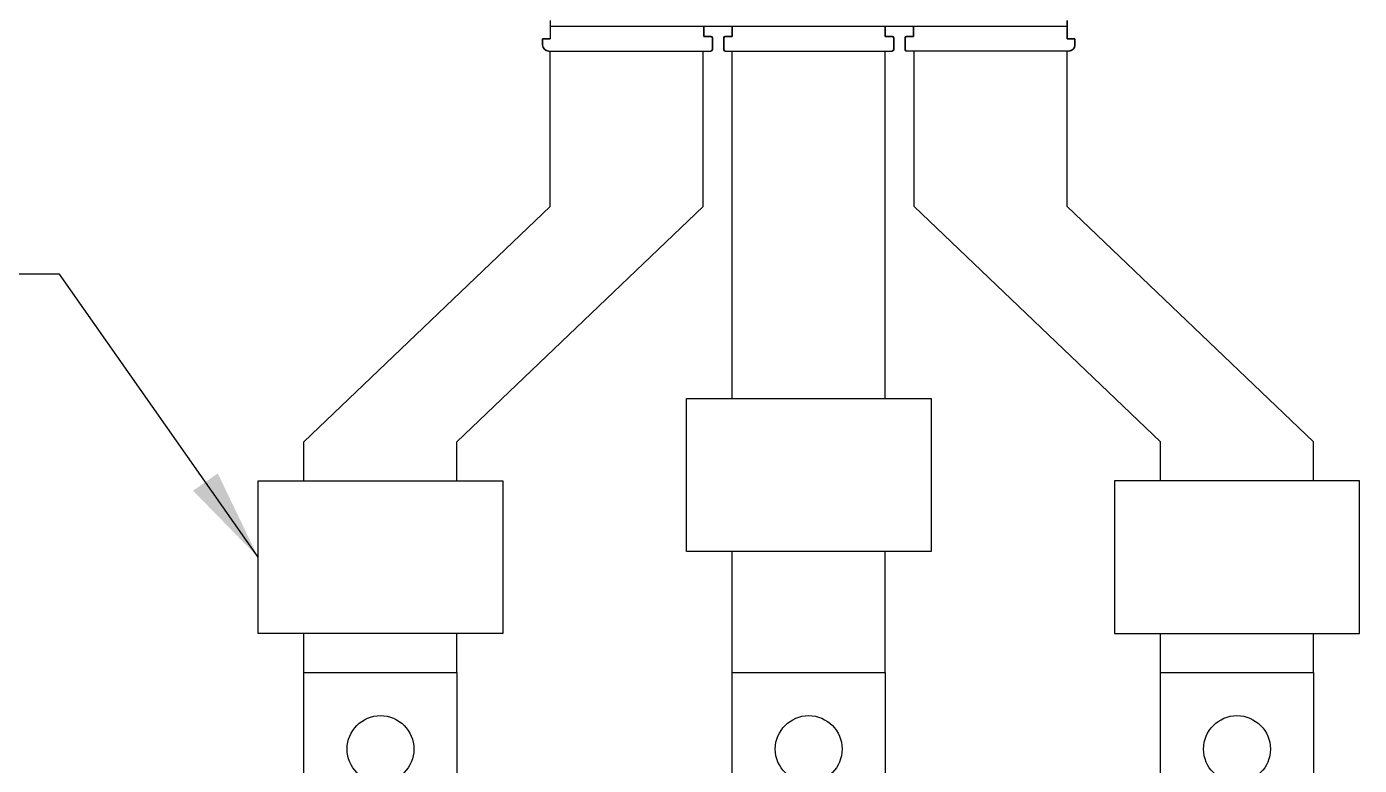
# Model space of a CAD drawing. Header units: millimetres. Extents: x 0 to 840, y -1485 to 297.
# Drawn here: x 70.46 to 92.24, y -410.41 to -398.33 of the extents above; entities that cross this region are included whole.
import ezdxf

# ---------------------------------------------------------------- set-up
doc = ezdxf.new("R2010")
doc.units = ezdxf.units.MM
doc.layers.add('L_COTAS', color=2, linetype='Continuous')
doc.styles.add('TEXTOS', font='ariali.ttf')
doc.dimstyles.new('FLECHA_ESC50', dxfattribs={"dimscale": 0.05, "dimtxt": 1.8, "dimasz": 2, "dimexe": 2, "dimexo": 4, "dimgap": 1, "dimtad": 1, "dimzin": 4, "dimdsep": 46, "dimtxsty": 'TEXTOS', "dimcen": 0, "dimclrd": 256, "dimclre": 256, "dimclrt": 2, "dimadec": 0, "dimazin": 0, "dimtfac": 1, "dimtdec": 4, "dimtmove": 1, "dimatfit": 3, "dimfxl": 1, "dimtvp": 1, "dimtolj": 1, "dimtzin": 0, "dimarcsym": 0})

# ---------------------------------------------------------------- blocks, each defined once
blk = doc.blocks.new('XT2_3P ABB')
for p, q in [((-4.225, 0.5), (-4.225, 0.2)), ((4.225, 0.4), (-4.225, 0.4)), ((-4.25, 0), (-1.599, 0)), ((4.25, 0), (1.599, 0)), ((-1.365, 0), (1.365, 0))]:
    blk.add_line(p, q)
at = {"lineweight": 35, "ltscale": 0.075}
blk.add_line((4.225, 0.5), (4.225, 0.2), dxfattribs=at)
at = {"lineweight": 35, "ltscale": 0.025}
for p, q in [((4.225, 0.5), (4.225, 0.4)), ((-4.35, 0.2), (-4.25, 0.2)), ((-4.35, 0.2), (-4.35, 0.1)), ((4.35, 0.2), (4.25, 0.2)), ((4.35, 0.2), (4.35, 0.1))]:
    blk.add_line(p, q, dxfattribs=at)
at = {"color": 7, "lineweight": 35, "ltscale": 0.04}
for p, q in [((-1.714, 0.24), (-1.714, 0.4)), ((-1.25, 0.24), (-1.25, 0.4)), ((1.25, 0.24), (1.25, 0.4)), ((1.714, 0.24), (1.714, 0.4))]:
    blk.add_line(p, q, dxfattribs=at)
at = {"color": 7, "lineweight": 35, "ltscale": 0.02875}
for p, q in [((-1.599, 0.24), (-1.714, 0.24)), ((-1.365, 0.24), (-1.25, 0.24)), ((1.365, 0.24), (1.25, 0.24)), ((1.599, 0.24), (1.714, 0.24))]:
    blk.add_line(p, q, dxfattribs=at)
at = {"lineweight": 35, "ltscale": 0.05}
blk.add_line((4.225, 0.4), (4.225, 0.2), dxfattribs=at)
at = {"lineweight": 35, "ltscale": 0.03125}
for p, q in [((-4.225, 0.2), (-4.35, 0.2)), ((4.225, 0.2), (4.35, 0.2))]:
    blk.add_line(p, q, dxfattribs=at)
at = {"lineweight": 35, "ltscale": 0.00625}
for p, q in [((-4.225, 0.2), (-4.25, 0.2)), ((4.225, 0.2), (4.25, 0.2))]:
    blk.add_line(p, q, dxfattribs=at)
at = {"color": 7, "lineweight": 35, "ltscale": 0.0475}
for p, q in [((-1.574, 0.025), (-1.574, 0.215)), ((-1.39, 0.215), (-1.39, 0.025)), ((1.39, 0.025), (1.39, 0.215)), ((1.574, 0.025), (1.574, 0.215))]:
    blk.add_line(p, q, dxfattribs=at)
at = {"color": 7, "lineweight": 35}
for centre, start, end in [((-1.599, 0.215), 0, 90), ((-1.365, 0.215), 90, 180), ((1.365, 0.215), 0, 90), ((1.599, 0.215), 90, 180), ((-1.599, 0.025), 270, 0), ((-1.365, 0.025), 180, 270), ((1.365, 0.025), 270, 0), ((1.599, 0.025), 180, 270)]:
    blk.add_arc(centre, 0.025, start, end, dxfattribs=at)
at = {"lineweight": 35}
for centre, start, end in [((-4.25, 0.1), 180, 270), ((-4.25, 0.1), 180, 270), ((4.25, 0.1), 270, 0), ((4.25, 0.1), 270, 0)]:
    blk.add_arc(centre, 0.1, start, end, dxfattribs=at)
blk = doc.blocks.new('Barra 25x5mm')
at = {"color": 6}
for points in [[(-5.75, 0), (-8.25, 0), (-8.25, 2.5), (-5.75, 2.5)], [(1.25, 0), (-1.25, 0), (-1.25, 2.5), (1.25, 2.5)], [(8.25, 0), (5.75, 0), (5.75, 2.5), (8.25, 2.5)]]:
    blk.add_lwpolyline(points, close=True, dxfattribs=at)
for centre in [(-7, 1.25), (0, 1.25), (7, 1.25)]:
    blk.add_circle(centre, 0.546)

msp = doc.modelspace()

# ---------------------------------------------------------------- linework, layer by layer
at = {"color": 6}
for p, q in [((79.0131, -401.2701), (79.0131, -398.7301)), ((81.5131, -401.2701), (81.5131, -398.7301)), ((81.9881, -404.4087), (81.9881, -398.7301)), ((84.4881, -404.4087), (84.4881, -398.7301)), ((84.9631, -401.2701), (84.9631, -398.7301)), ((87.4631, -401.2701), (87.4631, -398.7301)), ((74.9881, -405.117), (79.0131, -401.2701)), ((77.4881, -405.117), (81.5131, -401.2701)), ((88.9881, -405.117), (84.9631, -401.2701)), ((91.4881, -405.117), (87.4631, -401.2701)), ((74.9881, -405.7536), (74.9881, -405.117)), ((77.4881, -405.7536), (77.4881, -405.117)), ((88.9881, -405.7536), (88.9881, -405.117)), ((91.4881, -405.7536), (91.4881, -405.117)), ((81.9881, -408.8901), (81.9881, -406.9087)), ((84.4881, -408.8901), (84.4881, -406.9087)), ((74.9881, -408.8901), (74.9881, -408.2536)), ((77.4881, -408.8901), (77.4881, -408.2536)), ((88.9881, -408.8901), (88.9881, -408.2536)), ((91.4881, -408.8901), (91.4881, -408.2536))]:
    msp.add_line(p, q, dxfattribs=at)
at = {"color": 2}
for points in [[(81.2381, -404.4087), (85.2381, -404.4087), (85.2381, -406.9087), (81.2381, -406.9087)], [(74.2381, -405.7536), (78.2381, -405.7536), (78.2381, -408.2536), (74.2381, -408.2536)], [(92.2381, -405.7536), (88.2381, -405.7536), (88.2381, -408.2536), (92.2381, -408.2536)]]:
    msp.add_lwpolyline(points, close=True, dxfattribs=at)

# ---------------------------------------------------------------- block references
for name, p in [('XT2_3P ABB', (83.2381, -398.7301)), ('Barra 25x5mm', (83.2381, -411.3901))]:
    msp.add_blockref(name, p)

# ---------------------------------------------------------------- leaders
at = {"layer": 'L_COTAS'}
msp.add_leader([(74.2381, -407.0036), (70.9934, -402.3756), (58.0826, -402.3756)], dimstyle='FLECHA_ESC50', override={"dimasz": 30, "dimgap": 1, "dimtad": 1}, dxfattribs=at)

doc.saveas('drawing.dxf')
